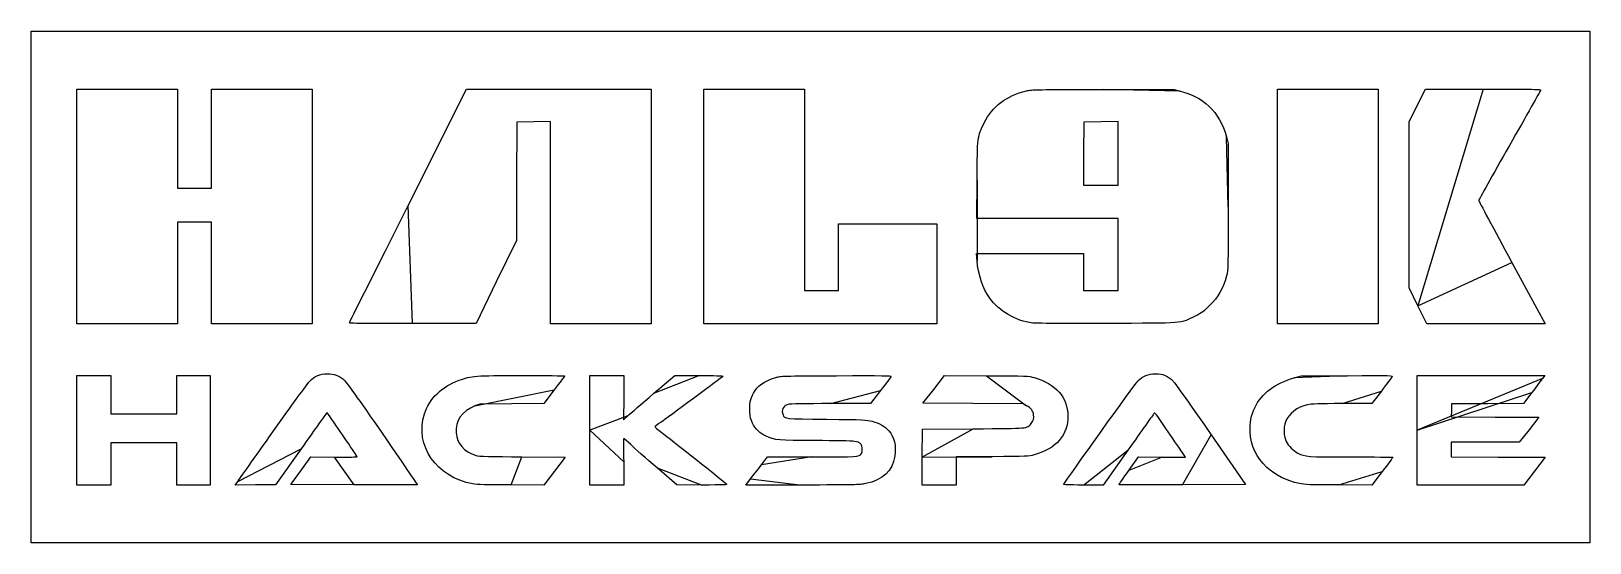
# Model space of a CAD drawing. Extents: x 98 to 3294, y 567 to 1616.
import ezdxf

# ---------------------------------------------------------------- set-up
doc = ezdxf.new("R2010")
doc.units = 0
doc.layers.add('Layer_1', color=7, linetype='CONTINUOUS')

msp = doc.modelspace()

# ---------------------------------------------------------------- linework, layer by layer
at = {"layer": 'Layer_1', "color": 1}
msp.add_lwpolyline([(98.268792, 1616.017026), (3293.731112, 1616.017026), (3293.731112, 566.840306), (98.268792, 566.840306), (98.268792, 1616.017026)], close=True, dxfattribs=at)
at = {"layer": 'Layer_1', "color": 5}
for points in [[(191.931672, 1256.669666), (191.931672, 1497.175114), (295.113824, 1497.175114), (398.295984, 1497.175114), (398.295984, 1395.510354), (398.295984, 1293.845586), (433.195832, 1293.845586), (468.09568, 1293.845586), (468.09568, 1395.510354), (468.09568, 1497.175114), (571.27784, 1497.175114), (674.46, 1497.175114), (674.46, 1256.669666), (674.46, 1016.164218), (571.27784, 1016.164218), (468.09568, 1016.164218), (468.09568, 1120.105058), (468.09568, 1224.045898), (433.195832, 1224.045898), (398.295984, 1224.045898), (398.295984, 1120.105058), (398.295984, 1016.164218), (295.113824, 1016.164218), (191.931672, 1016.164218), (191.931672, 1256.669666), (191.931672, 1256.669666)], [(871.0456, 1258.400658), (990.83472, 1497.096738), (1180.12848, 1497.135938), (1369.42216, 1497.175138), (1369.42216, 1256.66969), (1369.42216, 1016.164242), (1266.24, 1016.164242), (1163.05784, 1016.164242), (1163.05784, 1223.315714), (1163.05784, 1430.467202), (1128.53736, 1430.059362), (1094.01688, 1429.65153), (1093.59576, 1308.26077), (1093.17464, 1186.870002), (1051.71272, 1101.896466), (1010.2508, 1016.922938), (880.16072, 1016.53509)], [(1477.15648, 1256.669666), (1477.15648, 1497.175114), (1580.33864, 1497.175114), (1683.5208, 1497.175114), (1683.5208, 1290.810818), (1683.5208, 1084.446522), (1718.42064, 1084.446522), (1753.32048, 1084.446522), (1753.32048, 1152.728826), (1753.32048, 1221.01113), (1854.22656, 1221.01113), (1955.13264, 1221.01113), (1955.13264, 1118.587674), (1955.13264, 1016.164218), (1716.14456, 1016.164218), (1477.15648, 1016.164218), (1477.15648, 1256.669666), (1477.15648, 1256.669666)], [(2295.78552, 1496.416426), (2441.45448, 1496.416426), (2454.0272, 1493.040658)], [(2653.1296, 1256.669666), (2653.1296, 1497.175114), (2756.31176, 1497.175114), (2859.49392, 1497.175114), (2859.49392, 1256.669666), (2859.49392, 1016.164218), (2756.31176, 1016.164218), (2653.1296, 1016.164218), (2653.1296, 1256.669666), (2653.1296, 1256.669666)], [(2941.38488, 1052.803186), (2923.22408, 1089.442146), (2923.22408, 1259.939362), (2923.22408, 1430.436586), (2939.922, 1463.80585), (2956.61976, 1497.175114), (3075.13144, 1497.175114)], [(2326.89192, 1365.190626), (2326.89192, 1430.46613), (2291.61272, 1430.058818), (2256.33352, 1429.651506), (2255.93792, 1364.783314), (2255.54224, 1299.91513), (2291.21712, 1299.91513), (2326.89192, 1299.91513), (2326.89192, 1365.190626), (2326.89192, 1365.190626)], [(2548.646, 1399.303818), (2552.22352, 1385.647354), (2552.20832, 1255.910978)], [(2037.59768, 1145.324858), (2036.61528, 1160.315754), (2146.09504, 1160.315754), (2255.5748, 1160.315754), (2255.5748, 1122.381138), (2255.5748, 1084.446522), (2291.23336, 1084.446522), (2326.89192, 1084.446522), (2326.89192, 1158.039674), (2326.89192, 1231.632826), (2181.89456, 1231.632826), (2036.89728, 1231.632826), (2037.47008, 1310.157474)], [(3133.98504, 1141.601242), (3202.11168, 1016.164218), (3080.8288, 1016.164218), (2959.54592, 1016.164218), (2941.38488, 1052.803186), (2941.38488, 1052.803186)], [(750.66356, 1017.925914), (750.66356, 1017.92589)], [(2151.63312, 1017.219242), (2151.634, 1017.219242)], [(191.931672, 797.660846), (191.931672, 909.947302), (226.83152, 909.947302), (261.731368, 909.947302), (261.731368, 870.495304), (261.731368, 831.043306), (329.254984, 831.043306), (396.7786, 831.043306), (396.7786, 870.495304), (396.7786, 909.947302), (430.91976, 909.947302), (465.060912, 909.947302), (465.060912, 797.660846), (465.060912, 685.374394), (430.91976, 685.374394), (396.7786, 685.374394), (396.7786, 728.61985), (396.7786, 771.865309), (329.254984, 771.865309), (261.731368, 771.865309), (261.731368, 728.61985), (261.731368, 685.374394), (226.83152, 685.374394), (191.931672, 685.374394), (191.931672, 797.660846), (191.931672, 797.660846)], [(1243.47928, 797.660846), (1243.47928, 909.947302), (1278.55624, 909.947302), (1313.6332, 909.947302), (1313.04296, 864.586624), (1312.4528, 819.22593), (1321.59088, 827.454328)], [(1374.45312, 872.815005), (1418.17736, 909.947302), (1468.45512, 909.947302)], [(2139.10496, 847.983645), (2131.908, 851.527997), (2029.03552, 852.286689), (1926.1632, 853.045382), (1948.60576, 881.565398), (1971.04848, 910.085414), (2056.78912, 909.590732)], [(2687.37912, 904.988231), (2702.44464, 909.096156), (2796.37832, 909.597241)], [(2939.91536, 797.660846), (2939.91536, 909.947302), (3070.54168, 909.947302), (3201.168, 909.947302), (3196.86392, 904.130181)], [(1170.55216, 880.343312), (1149.21616, 852.462205), (1083.68184, 851.972576), (1018.1476, 851.482946), (1008.06456, 847.578807)], [(1839.81144, 879.079088), (1819.32672, 852.302729), (1737.388, 852.286193)], [(2866.32216, 878.160069), (2846.59616, 852.294261), (2785.9008, 852.264069)], [(3175.10992, 875.393361), (3157.66, 852.473661), (3084.06688, 852.000829), (3010.47368, 851.527997), (3010.03552, 838.262946), (3009.59728, 824.997879), (3099.38336, 824.606485), (3189.16944, 824.215076), (3169.15848, 798.798885), (3149.14768, 773.382693), (3079.43128, 773.382693), (3009.71504, 773.382693), (3009.71504, 758.220074), (3009.71504, 743.057458), (3106.036, 742.666882), (3202.35688, 742.276314), (3180.33296, 713.825354), (3158.30904, 685.374394), (3049.11208, 685.374394), (2939.91536, 685.374394), (2939.91536, 797.660846), (2939.91536, 797.660846)], [(1925.14608, 742.655658), (1925.54368, 799.936923), (2030.2432, 800.695615)], [(1313.03016, 733.172786), (1313.53928, 685.37437), (1278.50928, 685.37437), (1243.47936, 685.37437), (1243.47936, 797.660822), (1243.47928, 797.660846)], [(2517.24968, 788.556539), (2587.96888, 686.133082), (2458.70344, 685.745162)], [(651.664104, 759.796034), (599.349456, 685.513986), (557.871488, 685.444146), (516.39352, 685.374386), (521.630104, 692.581962), (521.630104, 692.58197)], [(759.625128, 685.745162), (630.350368, 686.133082), (651.089392, 714.696826), (671.8284, 743.260578), (719.442336, 742.768442)], [(1104.22712, 743.085746), (1193.34144, 742.276314), (1171.31656, 713.825354), (1149.29168, 685.374394), (1082.20224, 685.510498)], [(1595.43872, 726.723122), (1608.09208, 743.035002), (1698.99024, 743.035002)], [(2068.5572, 743.393818), (1994.58464, 742.851826), (1994.58464, 714.113106), (1994.58464, 685.374394), (1959.66664, 685.374394), (1924.7484, 685.374394), (1925.14608, 742.655658), (1925.14608, 742.655658)], [(2346.86224, 756.991762), (2296.27416, 685.374418), (2255.35024, 685.374418)], [(2348.36992, 714.88893), (2368.62, 743.102242), (2416.79784, 742.689266)], [(1474.06752, 685.409778), (1421.77192, 685.445138), (1381.56128, 720.41457)], [(2868.2652, 713.331022), (2846.68856, 685.374398), (2779.1188, 685.481222)], [(1003.57216, 687.736018), (1003.57216, 687.736074)], [(1679.22208, 685.39427), (1563.39552, 685.37443), (1573.09048, 697.892846), (1573.09048, 697.89281)], [(2215.54456, 687.271146), (2215.54456, 687.271122)], [(2698.6512, 688.356142), (2698.6512, 688.356082)]]:
    msp.add_lwpolyline(points, close=True, dxfattribs=at)
for points in [[(2052.19656, 1428.322098), (2068.63288, 1461.697162), (2097.8536, 1483.73197), (2138.88144, 1493.68961)], [(2138.88144, 1493.68961), (2149.29416, 1496.216818), (2160.78, 1496.416426), (2295.78552, 1496.416426)], [(2454.0272, 1493.040658), (2480.10256, 1486.039514), (2496.02416, 1477.663386), (2512.47592, 1462.291602)], [(3075.13144, 1497.175114), (3182.21768, 1497.175114), (3193.55512, 1496.945362), (3192.72872, 1494.792002)], [(3192.72872, 1494.792002), (3192.22576, 1493.48129), (3163.47416, 1442.500386), (3128.83624, 1381.501114)], [(2512.47592, 1462.291602), (2530.23768, 1445.69597), (2541.7404, 1425.664714), (2548.646, 1399.303818)], [(2037.47008, 1310.157474), (2038.12664, 1400.125386), (2038.06424, 1399.625626), (2052.19656, 1428.322098)], [(3128.83624, 1381.501114), (3094.19832, 1320.501834), (3065.85824, 1269.79345), (3065.85824, 1268.815802)], [(750.66356, 1017.92589), (750.98964, 1018.904162), (805.16152, 1127.117802), (871.0456, 1258.400658)], [(2552.20832, 1255.910978), (2552.19312, 1126.882794), (2552.17632, 1126.110474), (2548.85928, 1114.426762)], [(3065.85824, 1268.815802), (3065.85824, 1267.838162), (3096.51536, 1210.591618), (3133.98504, 1141.601242)], [(2063.55864, 1068.52881), (2049.21488, 1088.62965), (2039.41288, 1117.625306), (2037.59768, 1145.324858)], [(2548.85928, 1114.426762), (2540.80408, 1086.048242), (2532.78696, 1071.87197), (2514.21936, 1053.174986)], [(2151.634, 1017.219242), (2115.92888, 1022.379394), (2082.65992, 1041.760634), (2063.55864, 1068.52881)], [(2484.63008, 1031.538722), (2453.39104, 1016.149786), (2465.36384, 1017.10629), (2300.33688, 1016.815418)], [(2514.21936, 1053.174986), (2502.26904, 1041.141338), (2498.44144, 1038.34249), (2484.63008, 1031.538722)], [(880.16072, 1016.53509), (781.221776, 1016.240114), (750.212632, 1016.57317), (750.66356, 1017.925914)], [(2300.33688, 1016.815418), (2221.05352, 1016.675666), (2154.1368, 1016.857418), (2151.63312, 1017.219242)], [(594.001128, 794.626077), (630.92508, 846.786171), (664.645688, 893.077051), (668.935824, 897.494704)], [(668.935824, 897.494704), (680.36592, 909.264555), (690.097224, 913.558859), (705.419792, 913.594669)], [(705.419792, 913.594669), (719.389032, 913.627293), (728.189312, 910.499509), (738.959984, 901.673763)], [(738.959984, 901.673763), (743.189984, 898.207586), (769.271776, 861.779281), (817.7684, 791.6024)], [(904.48072, 831.075293), (914.2452, 862.297998), (940.23576, 887.537323), (975.66216, 900.199199)], [(975.66216, 900.199199), (1001.95376, 909.596164), (1006.57936, 909.947302), (1104.07864, 909.947302)], [(1104.07864, 909.947302), (1152.37392, 909.947302), (1191.88816, 909.559656), (1191.88816, 909.085868)], [(1191.88816, 909.085868), (1191.88816, 908.612065), (1182.28696, 895.677924), (1170.55216, 880.343312)], [(1517.29128, 908.599136), (1513.26176, 904.830545), (1400.34912, 821.341817), (1389.90688, 814.409813)], [(1468.45512, 909.947302), (1497.83632, 909.947302), (1518.13368, 909.386977), (1517.29128, 908.599136)], [(1579.23152, 873.937248), (1587.03392, 888.801669), (1600.72032, 898.378808), (1624.60288, 905.686061)], [(1624.60288, 905.686061), (1635.63264, 909.060816), (1636.64792, 909.092544), (1749.25864, 909.581476)], [(1749.25864, 909.581476), (1845.8772, 910.000972), (1862.608, 909.760117), (1861.54512, 907.96493)], [(1861.54512, 907.96493), (1860.85816, 906.804723), (1851.078, 893.806078), (1839.81144, 879.079088)], [(2056.78912, 909.590732), (2139.81936, 909.111678), (2142.91344, 908.989848), (2154.66872, 905.737076)], [(2154.66872, 905.737076), (2198.3124, 893.660607), (2223.70976, 864.747285), (2223.70976, 827.13815)], [(2215.54456, 687.271122), (2222.3748, 698.857098), (2361.38104, 892.83386), (2366.7448, 898.264109)], [(2366.7448, 898.264109), (2377.372, 909.022896), (2388.39376, 913.646489), (2403.51984, 913.691024)], [(2403.51984, 913.691024), (2418.41096, 913.734872), (2428.638, 909.340181), (2439.44032, 898.255475)], [(2439.44032, 898.255475), (2443.33984, 894.253965), (2478.35408, 844.88944), (2517.24968, 788.556539)], [(2606.68856, 843.650693), (2621.02984, 873.310948), (2648.89888, 894.49579), (2687.37912, 904.988231)], [(2796.37832, 909.597241), (2890.07472, 910.097068), (2890.30672, 910.090665), (2888.18008, 907.062101)], [(2888.18008, 907.062101), (2887.0076, 905.392174), (2877.17144, 892.386261), (2866.32216, 878.160069)], [(3196.86392, 904.130181), (3194.49664, 900.930761), (3184.70744, 887.9992), (3175.10992, 875.393361)], [(1321.59088, 827.454328), (1326.61672, 831.979942), (1350.4048, 852.392254), (1374.45312, 872.815005)], [(1571.60576, 835.35544), (1570.69776, 851.279374), (1572.72688, 861.545102), (1579.23152, 873.937248)], [(704.77256, 834.025604), (704.335952, 834.054434), (680.437144, 800.651156), (651.664104, 759.796034)], [(714.934304, 819.989797), (709.781952, 827.680615), (705.20916, 833.996728), (704.77256, 834.025604)], [(1003.57216, 687.736074), (928.73528, 701.28473), (884.08824, 765.868287), (904.48072, 831.075293)], [(1008.06456, 847.578807), (981.69224, 837.367507), (967.06432, 816.450316), (969.32976, 792.189992)], [(1577.1156, 812.228466), (1573.22256, 820.136407), (1572.23784, 824.269595), (1571.60576, 835.35544)], [(1649.828, 850.708523), (1639.95968, 847.967762), (1635.41872, 838.367073), (1639.62464, 829.13614)], [(1737.388, 852.286193), (1685.93584, 852.275569), (1653.35776, 851.688844), (1649.828, 850.708523)], [(2153.4928, 829.546513), (2152.40344, 837.667904), (2147.62944, 843.785543), (2139.10496, 847.983645)], [(2399.86688, 831.593549), (2398.53784, 829.952149), (2374.6856, 796.381336), (2346.86224, 756.991762)], [(2424.76032, 801.324884), (2403.298, 833.076898), (2402.1744, 834.443227), (2399.86688, 831.593549)], [(2597.41248, 794.626077), (2596.52856, 814.070222), (2599.19208, 828.146497), (2606.68856, 843.650693)], [(2714.93304, 850.05717), (2693.67704, 845.552951), (2676.26184, 831.907142), (2669.75528, 814.657969)], [(2785.9008, 852.264069), (2739.05928, 852.240853), (2722.86072, 851.737081), (2714.93304, 850.05717)], [(745.065376, 775.65877), (733.645664, 792.350001), (720.08668, 812.298964), (714.934304, 819.989797)], [(1376.5312, 805.245781), (1375.85104, 804.637689), (1382.67928, 798.769842), (1391.70504, 792.206107)], [(1389.90688, 814.409813), (1383.2304, 809.977684), (1377.21128, 805.853858), (1376.5312, 805.245781)], [(1605.23584, 785.364387), (1592.48552, 791.330985), (1582.89112, 800.496808), (1577.1156, 812.228466)], [(1639.62464, 829.13614), (1643.28784, 821.096323), (1641.77656, 821.245482), (1729.04232, 820.31)], [(1729.04232, 820.31), (1805.992, 819.485104), (1810.8412, 819.269377), (1822.0952, 816.170362)], [(1822.0952, 816.170362), (1837.92152, 811.812282), (1847.6748, 806.272357), (1856.47736, 796.641016)], [(2030.2432, 800.695615), (2146.0268, 801.534623), (2139.64968, 800.958077), (2148.41896, 811.379763)], [(2148.41896, 811.379763), (2153.24136, 817.110939), (2154.53808, 821.753559), (2153.4928, 829.546513)], [(2223.70976, 827.13815), (2223.70976, 787.411505), (2199.70232, 759.63921), (2154.66872, 747.269994)], [(2456.1056, 755.516954), (2451.22792, 762.422133), (2437.12248, 783.035696), (2424.76032, 801.324884)], [(2669.75528, 814.657969), (2665.33808, 802.947357), (2666.05032, 785.054693), (2671.35688, 774.429298)], [(521.630104, 692.58197), (524.510224, 696.54613), (557.0772, 742.465986), (594.001128, 794.626077)], [(766.4424, 743.793698), (766.104768, 744.628258), (756.485112, 758.967538), (745.065376, 775.65877)], [(817.7684, 791.6024), (857.63576, 733.912562), (889.94968, 686.407018), (889.5772, 686.03453)], [(969.32976, 792.189992), (971.35232, 770.531012), (985.5724, 754.34609), (1010.25016, 745.615514)], [(1313.01496, 780.970397), (1312.74288, 780.970821), (1312.74952, 759.461898), (1313.03016, 733.172786)], [(1327.43008, 768.176797), (1319.77384, 775.212833), (1313.28704, 780.969957), (1313.01496, 780.970397)], [(1381.56128, 720.41457), (1359.44536, 739.64777), (1335.0864, 761.140762), (1327.43008, 768.176797)], [(1391.70504, 792.206107), (1405.90112, 781.882369), (1517.98992, 693.22801), (1524.1412, 687.45841)], [(1706.2816, 776.435019), (1628.97464, 776.473563), (1623.13184, 776.98985), (1605.23584, 785.364387)], [(1785.88176, 774.919273), (1780.9088, 775.733608), (1745.08872, 776.415702), (1706.2816, 776.435019)], [(1802.25496, 759.010754), (1802.40064, 768.647361), (1797.98536, 772.937281), (1785.88176, 774.919273)], [(1856.47736, 796.641016), (1867.99912, 784.034313), (1872.12216, 766.577304), (1868.7844, 744.532742)], [(2631.65344, 721.548202), (2609.73608, 742.129106), (2598.73104, 765.616341), (2597.41248, 794.626077)], [(2671.35688, 774.429298), (2675.5672, 765.999013), (2686.37624, 755.335854), (2695.35464, 750.75543)], [(719.442336, 742.768442), (750.776272, 742.44457), (766.846392, 742.795162), (766.4424, 743.793698)], [(1010.25016, 745.615514), (1013.5556, 744.446098), (1043.65112, 743.635946), (1104.22712, 743.085746)], [(1698.99024, 743.035002), (1794.60456, 743.035002), (1794.6976, 743.041402), (1800.2268, 749.703426)], [(1800.2268, 749.703426), (1801.28416, 750.977434), (1802.1968, 755.16573), (1802.25496, 759.010754)], [(1868.7844, 744.532742), (1864.15592, 713.96383), (1844.62368, 695.661702), (1808.70504, 688.237078)], [(2154.66872, 747.269994), (2143.0864, 744.088738), (2139.1368, 743.910946), (2068.5572, 743.393818)], [(2416.79784, 742.689266), (2443.29584, 742.462146), (2464.97544, 742.43061), (2464.9748, 742.619186)], [(2464.9748, 742.619186), (2464.9744, 742.80777), (2460.9832, 748.611762), (2456.1056, 755.516954)], [(2695.35464, 750.75543), (2710.04872, 743.259046), (2713.21472, 743.03495), (2804.42816, 743.03495)], [(2804.42816, 743.03495), (2851.40552, 743.03495), (2889.8416, 742.641822), (2889.8416, 742.161326)], [(2889.8416, 742.161326), (2889.8416, 741.68083), (2880.13216, 728.707198), (2868.2652, 713.331022)], [(1573.09048, 697.89281), (1578.42264, 704.777946), (1588.47936, 717.751586), (1595.43872, 726.723122)], [(2328.7788, 686.016442), (2328.41624, 686.379002), (2337.23232, 699.371626), (2348.36992, 714.88893)], [(2698.6512, 688.356082), (2670.69232, 694.356698), (2649.35136, 704.929458), (2631.65344, 721.548202)], [(889.5772, 686.03453), (889.20464, 685.662026), (830.72624, 685.531818), (759.625128, 685.745162)], [(1082.20224, 685.510498), (1032.34088, 685.611706), (1012.14928, 686.183186), (1003.57216, 687.736018)], [(1524.1412, 687.45841), (1526.028, 685.68869), (1518.4764, 685.37973), (1474.06752, 685.409778)], [(1808.70504, 688.237078), (1796.09208, 685.629894), (1786.1984, 685.412678), (1679.22208, 685.39427)], [(2255.35024, 685.374418), (2223.02632, 685.374418), (2214.66128, 685.773002), (2215.54456, 687.271146)], [(2458.70344, 685.745162), (2387.60752, 685.531818), (2329.14144, 685.653818), (2328.7788, 686.016442)], [(2779.1188, 685.481222), (2719.70808, 685.575142), (2709.99152, 685.922246), (2698.6512, 688.356142)]]:
    msp.add_open_spline(points, degree=3, dxfattribs=at)

doc.saveas('drawing.dxf')
